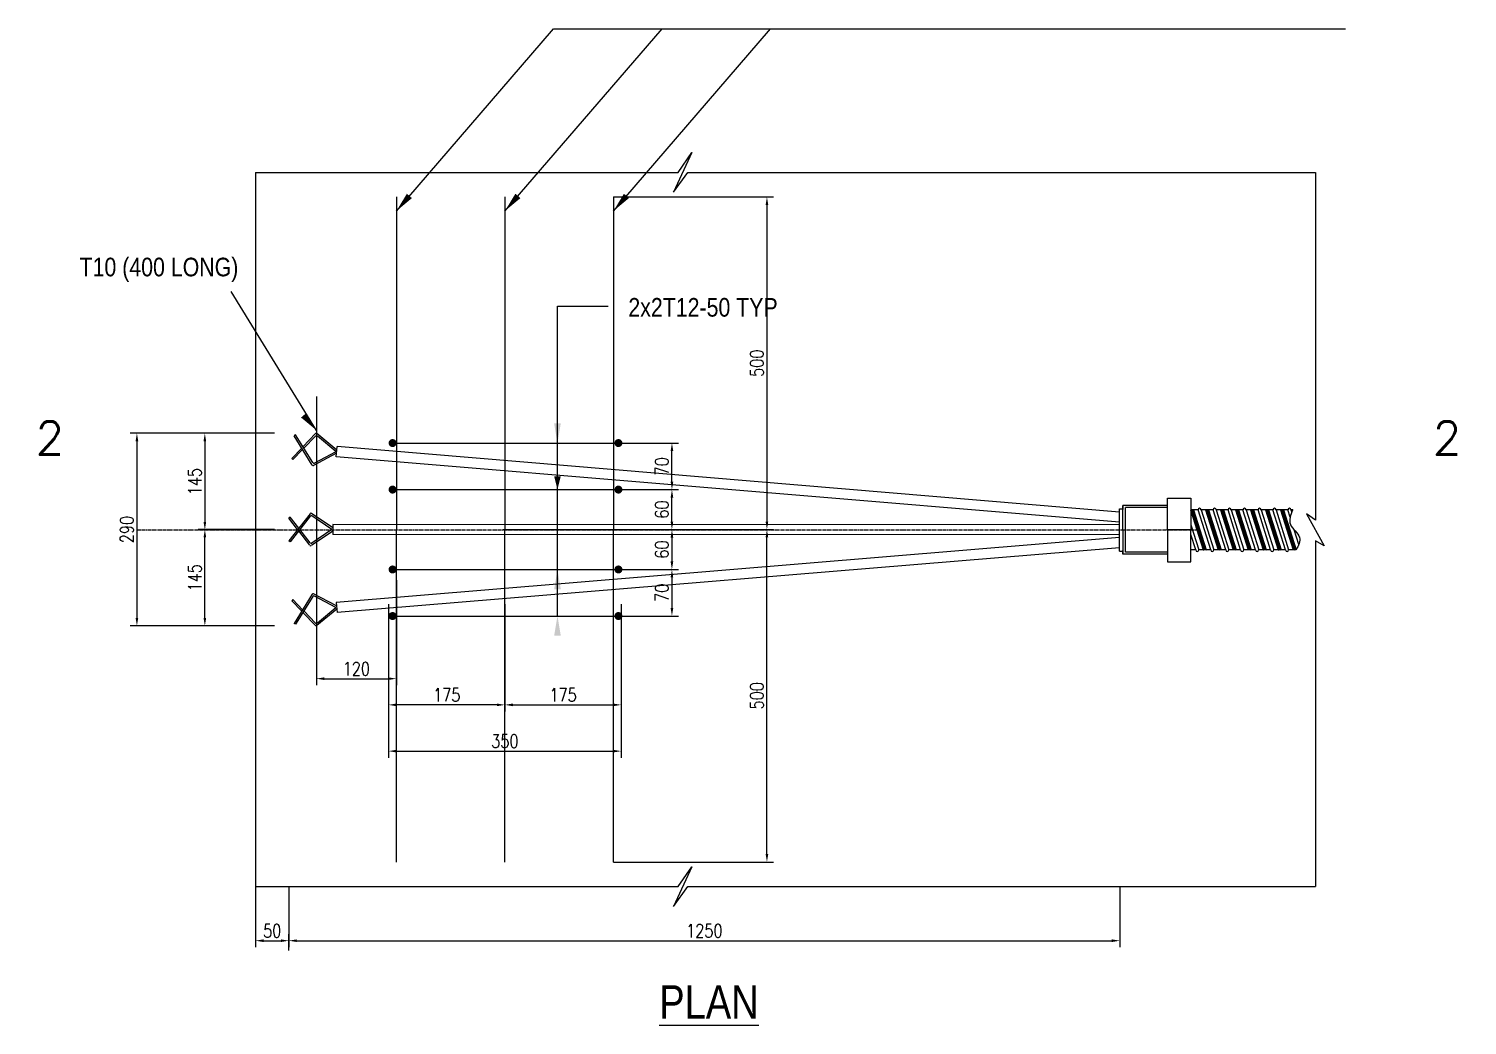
# Model space of a CAD drawing. Header units: millimetres. Extents: x -241424 to 696054, y -125618 to 93710.
# Drawn here: x 621927 to 624091, y -29983 to -28484 of the extents above; entities that cross this region are included whole.
import ezdxf
from ezdxf.enums import TextEntityAlignment as Align

# ---------------------------------------------------------------- set-up
doc = ezdxf.new("R2010")
doc.units = ezdxf.units.MM
doc.header["$LTSCALE"] = 7
doc.header["$PDMODE"] = 3
doc.linetypes.add('ACAD_ISO02W100', pattern=[15, 12, -3])
doc.linetypes.add('CENTER2', pattern=[1.125, 0.75, -0.125, 0.125, -0.125])
doc.layers.get('0').update_dxf_attribs({"linetype": 'CONTINUOUS'})
doc.layers.get('Defpoints').update_dxf_attribs({"color": 6, "linetype": 'CONTINUOUS'})
for name, color, linetype in [('HATCH', 8, 'CONTINUOUS'), ('Layer1', 3, 'CONTINUOUS'), ('Layer3', 8, 'ACAD_ISO02W100'), ('PROFILE', 2, 'CONTINUOUS'), ('t10', 3, 'CONTINUOUS'), ('TITLE', 7, 'CONTINUOUS')]:
    doc.layers.add(name, color=color, linetype=linetype)
doc.styles.add('CENT', font='')
doc.styles.add('DIMENSION', font='SIMPLEX.shx', dxfattribs={"width": 0.8})
doc.styles.add('ROMANS', font='ROMANS.shx', dxfattribs={"width": 0.75})
doc.styles.get('CENT').set_extended_font_data('VNI-Helve-Condense')
doc.dimstyles.new('Copy(2) of dim', dxfattribs={"dimscale": 10, "dimtxt": 2, "dimasz": 3.5, "dimexe": 2, "dimexo": 0, "dimgap": 1, "dimtad": 1, "dimdec": 0, "dimzin": 0, "dimdsep": 46, "dimtxsty": 'DIMENSION', "dimcen": 0, "dimclrd": 8, "dimclre": 8, "dimclrt": 256, "dimadec": 0, "dimazin": 0, "dimtfac": 1, "dimtdec": 0, "dimtix": 1, "dimtmove": 2, "dimatfit": 3, "dimldrblk": 'OBLIQUE', "dimfxl": 1, "dimtolj": 1, "dimtzin": 0, "dimarcsym": 0})

# ---------------------------------------------------------------- blocks, each defined once
blk = doc.blocks.new('*D659')
at = {"color": 8, "lineweight": -2, "transparency": 16777216}
for p, q in [((622297, -29092.6), (622182, -29092.6)), ((622192, -29104.6), (622192, -29225.9)), ((622297, -29237.9), (622182, -29237.9))]:
    blk.add_line(p, q, dxfattribs=at)
at = {"color": 8, "transparency": 16777216}
for points in [[(622190, -29104.6), (622194, -29104.6), (622192, -29092.6)], [(622190, -29225.9), (622194, -29225.9), (622192, -29237.9)]]:
    blk.add_solid(points, dxfattribs=at)
at = {"layer": 'Defpoints', "color": 0, "transparency": 16777216}
for p in [(622297, -29092.6), (622192, -29237.9), (622297, -29237.9)]:
    blk.add_point(p, dxfattribs=at)
at = {"transparency": 16777216, "insert": (622177, -29165.3), "char_height": 20, "attachment_point": 5, "rotation": 90, "style": 'DIMENSION'}
blk.add_mtext('\\A1;145', dxfattribs=at)
blk = doc.blocks.new('_OBLIQUE')
at = {"color": 0, "linetype": 'ByBlock'}
blk.add_line((-0.5, -0.5), (0.5, 0.5), dxfattribs=at)
blk = doc.blocks.new('*D660')
at = {"color": 8, "lineweight": -2, "transparency": 16777216}
for p, q in [((622297, -29092.6), (622079.8, -29092.6)), ((622089.8, -29104.6), (622089.8, -29370.3)), ((622297, -29382.3), (622079.8, -29382.3))]:
    blk.add_line(p, q, dxfattribs=at)
at = {"color": 8, "transparency": 16777216}
for points in [[(622087.8, -29104.6), (622091.8, -29104.6), (622089.8, -29092.6)], [(622087.8, -29370.3), (622091.8, -29370.3), (622089.8, -29382.3)]]:
    blk.add_solid(points, dxfattribs=at)
at = {"layer": 'Defpoints', "color": 0, "transparency": 16777216}
for p in [(622297, -29092.6), (622089.8, -29382.3), (622297, -29382.3)]:
    blk.add_point(p, dxfattribs=at)
at = {"transparency": 16777216, "insert": (622074.8, -29237.4), "char_height": 20, "attachment_point": 5, "rotation": 90, "style": 'DIMENSION'}
blk.add_mtext('\\A1;290', dxfattribs=at)
blk = doc.blocks.new('*D642')
at = {"color": 8, "lineweight": -2, "transparency": 16777216}
for p, q in [((623568.3, -29774.3), (623568.3, -29865.6)), ((622318.3, -29870.6), (622318.3, -29845.6)), ((622330.3, -29855.6), (623556.3, -29855.6))]:
    blk.add_line(p, q, dxfattribs=at)
at = {"color": 8, "transparency": 16777216}
for points in [[(622330.3, -29853.6), (622330.3, -29857.6), (622318.3, -29855.6)], [(623556.3, -29853.6), (623556.3, -29857.6), (623568.3, -29855.6)]]:
    blk.add_solid(points, dxfattribs=at)
at = {"layer": 'Defpoints', "color": 0, "transparency": 16777216}
for p in [(623568.3, -29774.3), (623568.3, -29855.6), (622318.3, -29870.6)]:
    blk.add_point(p, dxfattribs=at)
at = {"transparency": 16777216, "insert": (622943.3, -29840.6), "char_height": 20, "attachment_point": 5, "style": 'DIMENSION'}
blk.add_mtext('\\A1;1250', dxfattribs=at)
blk = doc.blocks.new('*D643')
at = {"color": 8, "lineweight": -2, "transparency": 16777216}
for p, q in [((622268.3, -29774.3), (622268.3, -29865.6)), ((622318.3, -29774.3), (622318.3, -29865.6)), ((622280.3, -29855.6), (622306.3, -29855.6))]:
    blk.add_line(p, q, dxfattribs=at)
at = {"color": 8, "transparency": 16777216}
for points in [[(622280.3, -29853.6), (622280.3, -29857.6), (622268.3, -29855.6)], [(622306.3, -29853.6), (622306.3, -29857.6), (622318.3, -29855.6)]]:
    blk.add_solid(points, dxfattribs=at)
at = {"layer": 'Defpoints', "color": 0, "transparency": 16777216}
for p in [(622268.3, -29774.3), (622318.3, -29774.3), (622318.3, -29855.6)]:
    blk.add_point(p, dxfattribs=at)
at = {"transparency": 16777216, "insert": (622293.3, -29840.6), "char_height": 20, "attachment_point": 5, "style": 'DIMENSION'}
blk.add_mtext('\\A1;50', dxfattribs=at)
blk = doc.blocks.new('*D648')
at = {"color": 8, "lineweight": -2, "transparency": 16777216}
for p, q in [((622468.3, -29349.8), (622468.3, -29511)), ((622643.3, -29349.8), (622643.3, -29511)), ((622631.3, -29501), (622480.3, -29501))]:
    blk.add_line(p, q, dxfattribs=at)
at = {"color": 8, "transparency": 16777216}
for points in [[(622480.3, -29499), (622480.3, -29503), (622468.3, -29501)], [(622631.3, -29499), (622631.3, -29503), (622643.3, -29501)]]:
    blk.add_solid(points, dxfattribs=at)
at = {"layer": 'Defpoints', "color": 0, "transparency": 16777216}
for p in [(622468.3, -29349.8), (622643.3, -29349.8), (622468.3, -29501)]:
    blk.add_point(p, dxfattribs=at)
at = {"transparency": 16777216, "insert": (622555.8, -29486), "char_height": 20, "attachment_point": 5, "style": 'DIMENSION'}
blk.add_mtext('\\A1;175', dxfattribs=at)
blk = doc.blocks.new('*D649')
at = {"color": 8, "lineweight": -2, "transparency": 16777216}
for p, q in [((622359.8, -29311.2), (622359.8, -29471.6)), ((622480.1, -29313.5), (622480.1, -29471.6)), ((622371.8, -29461.6), (622468.1, -29461.6))]:
    blk.add_line(p, q, dxfattribs=at)
at = {"color": 8, "transparency": 16777216}
for points in [[(622371.8, -29459.6), (622371.8, -29463.6), (622359.8, -29461.6)], [(622468.1, -29459.6), (622468.1, -29463.6), (622480.1, -29461.6)]]:
    blk.add_solid(points, dxfattribs=at)
at = {"layer": 'Defpoints', "color": 0, "transparency": 16777216}
for p in [(622359.8, -29311.2), (622480.1, -29313.5), (622480.1, -29461.6)]:
    blk.add_point(p, dxfattribs=at)
at = {"transparency": 16777216, "insert": (622419.9, -29446.6), "char_height": 20, "attachment_point": 5, "style": 'DIMENSION'}
blk.add_mtext('\\A1;120', dxfattribs=at)
blk = doc.blocks.new('*D650')
at = {"color": 8, "lineweight": -2, "transparency": 16777216}
for p, q in [((622806.6, -29177.3), (622904.6, -29177.3)), ((622894.6, -29225.3), (622894.6, -29189.3)), ((622640.6, -29237.3), (622904.6, -29237.3))]:
    blk.add_line(p, q, dxfattribs=at)
at = {"color": 8, "transparency": 16777216}
for points in [[(622892.6, -29189.3), (622896.6, -29189.3), (622894.6, -29177.3)], [(622892.6, -29225.3), (622896.6, -29225.3), (622894.6, -29237.3)]]:
    blk.add_solid(points, dxfattribs=at)
at = {"layer": 'Defpoints', "color": 0, "transparency": 16777216}
for p in [(622806.6, -29177.3), (622894.6, -29177.3), (622640.6, -29237.3)]:
    blk.add_point(p, dxfattribs=at)
at = {"transparency": 16777216, "insert": (622879.6, -29207.3), "char_height": 20, "attachment_point": 5, "rotation": 90, "style": 'DIMENSION'}
blk.add_mtext('\\A1;60', dxfattribs=at)
blk = doc.blocks.new('*D702')
at = {"color": 8, "lineweight": -2, "transparency": 16777216}
for p, q in [((622814.1, -29107.3), (622904.6, -29107.3)), ((622894.6, -29165.3), (622894.6, -29119.3)), ((622806.6, -29177.3), (622904.6, -29177.3))]:
    blk.add_line(p, q, dxfattribs=at)
at = {"color": 8, "transparency": 16777216}
for points in [[(622892.6, -29119.3), (622896.6, -29119.3), (622894.6, -29107.3)], [(622892.6, -29165.3), (622896.6, -29165.3), (622894.6, -29177.3)]]:
    blk.add_solid(points, dxfattribs=at)
at = {"layer": 'Defpoints', "color": 0, "transparency": 16777216}
for p in [(622814.1, -29107.3), (622894.6, -29107.3), (622806.6, -29177.3)]:
    blk.add_point(p, dxfattribs=at)
at = {"transparency": 16777216, "insert": (622879.6, -29142.3), "char_height": 20, "attachment_point": 5, "rotation": 90, "style": 'DIMENSION'}
blk.add_mtext('\\A1;70', dxfattribs=at)
blk = doc.blocks.new('*D651')
at = {"color": 8, "lineweight": -2, "transparency": 16777216}
for p, q in [((622640.6, -29237.5), (622904.6, -29237.5)), ((622894.6, -29249.5), (622894.6, -29285.4)), ((622806.6, -29297.4), (622904.6, -29297.4))]:
    blk.add_line(p, q, dxfattribs=at)
at = {"color": 8, "transparency": 16777216}
for points in [[(622892.6, -29249.5), (622896.6, -29249.5), (622894.6, -29237.5)], [(622892.6, -29285.4), (622896.6, -29285.4), (622894.6, -29297.4)]]:
    blk.add_solid(points, dxfattribs=at)
at = {"layer": 'Defpoints', "color": 0, "transparency": 16777216}
for p in [(622640.6, -29237.5), (622806.6, -29297.4), (622894.6, -29297.4)]:
    blk.add_point(p, dxfattribs=at)
at = {"transparency": 16777216, "insert": (622879.6, -29267.5), "char_height": 20, "attachment_point": 5, "rotation": 90, "style": 'DIMENSION'}
blk.add_mtext('\\A1;60', dxfattribs=at)
blk = doc.blocks.new('*D703')
at = {"color": 8, "lineweight": -2, "transparency": 16777216}
for p, q in [((622806.6, -29297.4), (622904.6, -29297.4)), ((622894.6, -29309.4), (622894.6, -29355.4)), ((622814.1, -29367.4), (622904.6, -29367.4))]:
    blk.add_line(p, q, dxfattribs=at)
at = {"color": 8, "transparency": 16777216}
for points in [[(622892.6, -29309.4), (622896.6, -29309.4), (622894.6, -29297.4)], [(622892.6, -29355.4), (622896.6, -29355.4), (622894.6, -29367.4)]]:
    blk.add_solid(points, dxfattribs=at)
at = {"layer": 'Defpoints', "color": 0, "transparency": 16777216}
for p in [(622806.6, -29297.4), (622814.1, -29367.4), (622894.6, -29367.4)]:
    blk.add_point(p, dxfattribs=at)
at = {"transparency": 16777216, "insert": (622879.6, -29332.4), "char_height": 20, "attachment_point": 5, "rotation": 90, "style": 'DIMENSION'}
blk.add_mtext('\\A1;70', dxfattribs=at)
blk = doc.blocks.new('*D652')
at = {"color": 8, "lineweight": -2, "transparency": 16777216}
for p, q in [((622643.3, -29349.8), (622643.3, -29511)), ((622818.3, -29349.8), (622818.3, -29511)), ((622655.3, -29501), (622806.3, -29501))]:
    blk.add_line(p, q, dxfattribs=at)
at = {"color": 8, "transparency": 16777216}
for points in [[(622655.3, -29499), (622655.3, -29503), (622643.3, -29501)], [(622806.3, -29499), (622806.3, -29503), (622818.3, -29501)]]:
    blk.add_solid(points, dxfattribs=at)
at = {"layer": 'Defpoints', "color": 0, "transparency": 16777216}
for p in [(622643.3, -29349.8), (622818.3, -29349.8), (622818.3, -29501)]:
    blk.add_point(p, dxfattribs=at)
at = {"transparency": 16777216, "insert": (622730.8, -29486), "char_height": 20, "attachment_point": 5, "style": 'DIMENSION'}
blk.add_mtext('\\A1;175', dxfattribs=at)
blk = doc.blocks.new('*D653')
at = {"color": 8, "lineweight": -2, "transparency": 16777216}
for p, q in [((622468.3, -29349.8), (622468.3, -29580.6)), ((622818.3, -29349.8), (622818.3, -29580.6)), ((622480.3, -29570.6), (622806.3, -29570.6))]:
    blk.add_line(p, q, dxfattribs=at)
at = {"color": 8, "transparency": 16777216}
for points in [[(622480.3, -29568.6), (622480.3, -29572.6), (622468.3, -29570.6)], [(622806.3, -29568.6), (622806.3, -29572.6), (622818.3, -29570.6)]]:
    blk.add_solid(points, dxfattribs=at)
at = {"layer": 'Defpoints', "color": 0, "transparency": 16777216}
for p in [(622468.3, -29349.8), (622818.3, -29349.8), (622818.3, -29570.6)]:
    blk.add_point(p, dxfattribs=at)
at = {"transparency": 16777216, "insert": (622643.3, -29555.6), "char_height": 20, "attachment_point": 5, "style": 'DIMENSION'}
blk.add_mtext('\\A1;350', dxfattribs=at)
blk = doc.blocks.new('*D637')
at = {"color": 8, "lineweight": -2, "transparency": 16777216}
for p, q in [((622806.6, -28737.3), (623047.5, -28737.3)), ((623037.5, -28749.3), (623037.5, -29225.3)), ((622806.6, -29237.3), (623047.5, -29237.3))]:
    blk.add_line(p, q, dxfattribs=at)
at = {"color": 8, "transparency": 16777216}
for points in [[(623035.5, -28749.3), (623039.5, -28749.3), (623037.5, -28737.3)], [(623035.5, -29225.3), (623039.5, -29225.3), (623037.5, -29237.3)]]:
    blk.add_solid(points, dxfattribs=at)
at = {"layer": 'Defpoints', "color": 0, "transparency": 16777216}
for p in [(622806.6, -28737.3), (622806.6, -29237.3), (623037.5, -29237.3)]:
    blk.add_point(p, dxfattribs=at)
at = {"transparency": 16777216, "insert": (623022.5, -28987.3), "char_height": 20, "attachment_point": 5, "rotation": 90, "style": 'DIMENSION'}
blk.add_mtext('\\A1;500', dxfattribs=at)
blk = doc.blocks.new('*D638')
at = {"color": 8, "lineweight": -2, "transparency": 16777216}
for p, q in [((622806.6, -29237.3), (623047.5, -29237.3)), ((623037.5, -29725.3), (623037.5, -29249.3)), ((622806.6, -29737.3), (623047.5, -29737.3))]:
    blk.add_line(p, q, dxfattribs=at)
at = {"color": 8, "transparency": 16777216}
for points in [[(623035.5, -29249.3), (623039.5, -29249.3), (623037.5, -29237.3)], [(623035.5, -29725.3), (623039.5, -29725.3), (623037.5, -29737.3)]]:
    blk.add_solid(points, dxfattribs=at)
at = {"layer": 'Defpoints', "color": 0, "transparency": 16777216}
for p in [(622806.6, -29237.3), (623037.5, -29237.3), (622806.6, -29737.3)]:
    blk.add_point(p, dxfattribs=at)
at = {"transparency": 16777216, "insert": (623022.5, -29487.3), "char_height": 20, "attachment_point": 5, "rotation": 90, "style": 'DIMENSION'}
blk.add_mtext('\\A1;500', dxfattribs=at)
blk = doc.blocks.new('*D640')
at = {"color": 8, "lineweight": -2, "transparency": 16777216}
for p, q in [((622297, -29237.3), (622182, -29237.3)), ((622192, -29370.3), (622192, -29249.3)), ((622297, -29382.3), (622182, -29382.3))]:
    blk.add_line(p, q, dxfattribs=at)
at = {"color": 8, "transparency": 16777216}
for points in [[(622190, -29249.3), (622194, -29249.3), (622192, -29237.3)], [(622190, -29370.3), (622194, -29370.3), (622192, -29382.3)]]:
    blk.add_solid(points, dxfattribs=at)
at = {"layer": 'Defpoints', "color": 0, "transparency": 16777216}
for p in [(622192, -29237.3), (622297, -29237.3), (622297, -29382.3)]:
    blk.add_point(p, dxfattribs=at)
at = {"transparency": 16777216, "insert": (622177, -29309.8), "char_height": 20, "attachment_point": 5, "rotation": 90, "style": 'DIMENSION'}
blk.add_mtext('\\A1;145', dxfattribs=at)

msp = doc.modelspace()

# ---------------------------------------------------------------- hatches: boundary and pattern name
at = {"layer": 'Layer1'}
h = msp.add_hatch(dxfattribs=at)
h.set_pattern_fill('ANSI31', color=256, scale=8.666667, angle=120, style=0)
h.set_pattern_definition([(165, (624050.2505, -26180.3819), (-0.2803873, -1.04641965), [])])
h.paths.add_polyline_path([(623674.9, -29207.7), (623679.2, -29207.7), (623698.2, -29268.1), (623693.9, -29268.1)])
h = msp.add_hatch(dxfattribs=at)
h.set_pattern_fill('ANSI31', color=256, scale=8.666667, angle=120, style=0)
h.set_pattern_definition([(165, (624027.7171, -26180.3819), (-0.2803873, -1.04641965), [])])
h.paths.add_polyline_path([(623697.4, -29207.7), (623701.8, -29207.7), (623720.8, -29268.1), (623716.4, -29268.1)])
h = msp.add_hatch(dxfattribs=at)
h.set_pattern_fill('ANSI31', color=256, scale=8.666667, angle=120, style=0)
h.set_pattern_definition([(165, (624005.1838, -26180.3819), (-0.2803873, -1.04641965), [])])
h.paths.add_polyline_path([(623720, -29207.7), (623724.3, -29207.7), (623743.3, -29268.1), (623739, -29268.1)])
h = msp.add_hatch(dxfattribs=at)
h.set_pattern_fill('ANSI31', color=256, scale=8.666667, angle=120, style=0)
h.set_pattern_definition([(165, (623982.6505, -26180.3819), (-0.2803873, -1.04641965), [])])
h.paths.add_polyline_path([(623742.5, -29207.7), (623746.8, -29207.7), (623765.8, -29268.1), (623761.5, -29268.1)])
h = msp.add_hatch(dxfattribs=at)
h.set_pattern_fill('ANSI31', color=256, scale=8.666667, angle=120, style=0)
h.set_pattern_definition([(165, (623960.1171, -26180.3819), (-0.2803873, -1.04641965), [])])
h.paths.add_polyline_path([(623765, -29207.7), (623769.4, -29207.7), (623788.4, -29268.1), (623784, -29268.1)])
h = msp.add_hatch(dxfattribs=at)
h.set_pattern_fill('ANSI31', color=256, scale=8.666667, angle=120, style=0)
h.set_pattern_definition([(165, (623937.5838, -26180.3819), (-0.2803873, -1.04641965), [])])
h.paths.add_polyline_path([(623787.6, -29207.7), (623791.9, -29207.7), (623810.9, -29268.1), (623806.6, -29268.1)])
h = msp.add_hatch(dxfattribs=at)
h.set_pattern_fill('ANSI31', color=256, scale=8.666667, angle=120, style=0)
h.set_pattern_definition([(165, (623915.0505, -26180.3819), (-0.2803873, -1.04641965), [])])
h.paths.add_polyline_path([(623810.1, -29207.7), (623814.4, -29207.7), (623833.4, -29268.1), (623829.1, -29268.1)])

# ---------------------------------------------------------------- linework, layer by layer
at = {"color": 1}
for p, q in [((622480.1, -28758.4), (622716.4, -28484.3)), ((622643.3, -28758.4), (622879.7, -28484.3)), ((622716.4, -28484.3), (623907.9, -28484.3)), ((622806.6, -28758.4), (623042.9, -28484.3)), ((623862.5, -28700.3), (623862.5, -29223.4)), ((622360.1, -29088.3), (622231.6, -28879.3)), ((622722.4, -28901.4), (622798.5, -28901.4)), ((622722.4, -29367.1), (622722.4, -28901.4)), ((623862.5, -29223.4), (623848.9, -29213.9)), ((623848.9, -29213.9), (623875.9, -29261.8)), ((623862.5, -29254.2), (623862.5, -29774.3)), ((623875.9, -29261.8), (623862.5, -29254.2))]:
    msp.add_line(p, q, dxfattribs=at)
for p, q in [((622924.6, -28670.4), (622897.1, -28730.1)), ((622903.9, -28700.3), (622924.6, -28670.4)), ((622268.3, -28700.3), (622903.9, -28700.3)), ((622268.3, -28700.3), (622268.3, -29774.3)), ((622897.1, -28730.1), (622918.3, -28700.3)), ((622918.3, -28700.3), (623862.5, -28700.3)), ((622924.6, -29744.4), (622897.1, -29804.1)), ((622903.9, -29774.3), (622924.6, -29744.4)), ((622268.3, -29774.3), (622903.9, -29774.3)), ((622897.1, -29804.1), (622918.3, -29774.3)), ((622918.3, -29774.3), (623862.5, -29774.3))]:
    msp.add_line(p, q)
for points in [[(622495.9, -28732.4), (622503.5, -28739), (622480.1, -28758.4)], [(622659.1, -28732.4), (622666.7, -28739), (622643.3, -28758.4)], [(622822.4, -28732.4), (622829.9, -28739), (622806.6, -28758.4)], [(622344.3, -29062.4), (622336.7, -29068.9), (622360.1, -29088.3)], [(622717.4, -29077.6), (622727.4, -29077.6), (622722.4, -29107.6)], [(622717.4, -29157.3), (622727.4, -29157.3), (622722.4, -29177.3)], [(622717.4, -29327.4), (622727.4, -29327.4), (622722.4, -29297.4)], [(622717.4, -29397.1), (622727.4, -29397.1), (622722.4, -29367.1)]]:
    msp.add_solid(points, dxfattribs=at)
at = {"layer": 'HATCH', "const_width": 6}
for points in [[(622471.4, -29107.3, -1), (622477.4, -29107.3, -1)], [(622817.1, -29107.3, 1), (622811.1, -29107.3, 1)], [(622471.4, -29177.3, -1), (622477.4, -29177.3, -1)], [(622817.1, -29177.3, 1), (622811.1, -29177.3, 1)], [(622471.4, -29297.4, 1), (622477.4, -29297.4, 1)], [(622817.1, -29297.4, -1), (622811.1, -29297.4, -1)], [(622471.4, -29367.4, 1), (622477.4, -29367.4, 1)], [(622817.1, -29367.4, -1), (622811.1, -29367.4, -1)]]:
    msp.add_lwpolyline(points, format="xyb", close=True, dxfattribs=at)
at = {"layer": 'HATCH'}
for points in [[(621957.1, -29138.3, 0, 60, 0), (621957.1, -29189.4, 0, 0, 0), (621957.1, -29237.3, 0, 0, 0), (622000.3, -29237.3, 0, 0, 0)], [(624060.9, -29138.3, 0, 60, 0), (624060.9, -29189.4, 0, 0, 0), (624060.9, -29237.3, 0, 0, 0), (623869.5, -29237.3, 0, 0, 0)]]:
    msp.add_lwpolyline(points, format="xyseb", dxfattribs=at)
at = {"layer": 'Layer1'}
for p, q in [((622328.3, -29095.1), (622326.2, -29096.4)), ((622353.6, -29140.4), (622326.2, -29096.4)), ((622354.3, -29136.7), (622328.3, -29095.1)), ((622358.6, -29093.1), (622339.5, -29113)), ((622358.4, -29096.8), (622340.8, -29115.1)), ((622390.4, -29118), (622360.6, -29093)), ((622388.8, -29119.9), (622361.2, -29096.7)), ((622337.7, -29114.8), (622322.7, -29130.4)), ((622339.1, -29117), (622324.5, -29132.2)), ((622389.9, -29122.6), (622355.6, -29140.9)), ((622388.8, -29120.4), (622356.9, -29137.4)), ((622389.4, -29127.9), (622391, -29112.7)), ((623567.9, -29211), (622391, -29112.7)), ((623567.9, -29211), (622391, -29112.7)), ((622324.5, -29132.2), (622322.7, -29130.4)), ((623567.9, -29226.3), (622389.4, -29127.9)), ((623567.9, -29226.3), (622389.4, -29127.9)), ((623567.9, -29269.7), (623567.9, -29206.2)), ((623567.9, -29206.2), (623572.9, -29206.2)), ((623640.1, -29201.4), (623572.9, -29201.4)), ((623572.9, -29237.9), (623572.9, -29201.4)), ((623572.9, -29201.4), (623572.9, -29204.4)), ((623572.9, -29204.4), (623572.9, -29207.2)), ((623674.9, -29207.7), (623693.9, -29268.1)), ((623686, -29207.7), (623675.2, -29207.7)), ((623679.2, -29207.7), (623698.2, -29268.1)), ((623705, -29268.1), (623686, -29207.7)), ((623708.6, -29207.7), (623690.6, -29207.7)), ((623708.6, -29207.7), (623690.6, -29207.7)), ((623690.6, -29207.7), (623709.6, -29268.1)), ((623697.4, -29207.7), (623716.4, -29268.1)), ((623701.8, -29207.7), (623720.8, -29268.1)), ((623727.6, -29268.1), (623708.6, -29207.7)), ((623731.1, -29207.7), (623713.2, -29207.7)), ((623713.2, -29207.7), (623732.2, -29268.1)), ((623720, -29207.7), (623739, -29268.1)), ((623724.3, -29207.7), (623743.3, -29268.1)), ((623750.1, -29268.1), (623731.1, -29207.7)), ((623753.6, -29207.7), (623735.7, -29207.7)), ((623735.7, -29207.7), (623754.7, -29268.1)), ((623742.5, -29207.7), (623761.5, -29268.1)), ((623746.8, -29207.7), (623765.8, -29268.1)), ((623772.6, -29268.1), (623753.6, -29207.7)), ((623776.2, -29207.7), (623758.2, -29207.7)), ((623758.2, -29207.7), (623777.2, -29268.1)), ((623765, -29207.7), (623784, -29268.1)), ((623769.4, -29207.7), (623788.4, -29268.1)), ((623795.2, -29268.1), (623776.2, -29207.7)), ((623798.7, -29207.7), (623780.8, -29207.7)), ((623780.8, -29207.7), (623799.8, -29268.1)), ((623787.6, -29207.7), (623806.6, -29268.1)), ((623791.9, -29207.7), (623810.9, -29268.1)), ((623817.7, -29268.1), (623798.7, -29207.7)), ((623821.2, -29207.7), (623803.3, -29207.7)), ((623803.3, -29207.7), (623822.3, -29268.1)), ((623810.1, -29207.7), (623829.1, -29268.1)), ((623814.4, -29207.7), (623833.4, -29268.1)), ((623824.7, -29218.6), (623821.2, -29207.7)), ((623828.4, -29207.7), (623825.8, -29207.7)), ((623825.8, -29207.7), (623827, -29211.4)), ((622350.2, -29213.5), (622318.3, -29254.4)), ((622320.3, -29218.6), (622318.3, -29220.1)), ((622331.6, -29237.3), (622318.3, -29220.1)), ((622350.4, -29217.2), (622320.3, -29255.9)), ((622333.2, -29235.2), (622320.3, -29218.6)), ((622384.4, -29235), (622352.2, -29213.2)), ((622383, -29237.1), (622353.1, -29216.8)), ((623567.9, -29230.3), (622384.4, -29229.7)), ((623567.9, -29230.3), (622384.4, -29229.7)), ((622384.4, -29229.7), (622384.4, -29244.9)), ((623675.2, -29230.4), (623687.1, -29268.1)), ((622320.3, -29255.9), (622318.3, -29254.4)), ((622350.1, -29261.1), (622333.2, -29239.3)), ((622350.4, -29257.3), (622334.8, -29237.3)), ((622384.4, -29239.6), (622352.2, -29261.4)), ((622383, -29237.5), (622353.1, -29257.8)), ((623567.9, -29245.5), (622384.4, -29244.9)), ((623567.9, -29245.5), (622384.4, -29244.9)), ((623567.9, -29249.5), (622389.4, -29347)), ((623567.9, -29249.5), (622389.4, -29347)), ((623572.9, -29237.9), (623572.9, -29274.4)), ((623682.5, -29268.1), (623675.2, -29244.9)), ((623837.6, -29259.6), (623830.7, -29237.8)), ((623838.6, -29248.4), (623838.8, -29249.1)), ((623567.9, -29264.8), (622391, -29362.1)), ((623567.9, -29264.8), (622391, -29362.1)), ((623567.9, -29269.7), (623572.9, -29269.7)), ((623572.9, -29271.4), (623572.9, -29268.7)), ((623572.9, -29274.4), (623572.9, -29271.4)), ((623640.1, -29274.4), (623572.9, -29274.4)), ((623682.5, -29268.1), (623675.2, -29268.1)), ((623705, -29268.1), (623687.1, -29268.1)), ((623727.6, -29268.1), (623709.6, -29268.1)), ((623727.6, -29268.1), (623709.6, -29268.1)), ((623750.1, -29268.1), (623732.2, -29268.1)), ((623772.6, -29268.1), (623754.7, -29268.1)), ((623795.2, -29268.1), (623777.2, -29268.1)), ((623817.7, -29268.1), (623799.8, -29268.1)), ((623833.4, -29268.1), (623822.3, -29268.1)), ((622353.6, -29334.5), (622326.2, -29378.5)), ((622354.3, -29338.2), (622328.3, -29379.8)), ((622389.9, -29352.3), (622355.6, -29333.9)), ((622388.8, -29354.5), (622356.9, -29337.5)), ((622324.5, -29342.7), (622322.7, -29344.4)), ((622337.7, -29360.1), (622322.7, -29344.4)), ((622339.1, -29357.9), (622324.5, -29342.7)), ((622358.6, -29381.8), (622339.5, -29361.9)), ((622358.4, -29378.1), (622340.8, -29359.7)), ((622390.4, -29356.9), (622360.6, -29381.9)), ((622388.8, -29354.9), (622361.2, -29378.2)), ((622389.4, -29347), (622391, -29362.1)), ((622328.3, -29379.8), (622326.2, -29378.5))]:
    msp.add_line(p, q, dxfattribs=at)
for points in [[(623640.1, -29190), (623675.2, -29190), (623675.2, -29237.9), (623640.1, -29237.9)], [(623640.1, -29285.9), (623675.2, -29285.9), (623675.2, -29237.9), (623640.1, -29237.9)]]:
    msp.add_lwpolyline(points, close=True, dxfattribs=at)
for centre, radius, start, end in [((622359.9, -29098.2), 2, 49.9114, 136.1452), ((622359.7, -29094.1), 1.5, 49.9114, 136.1452), ((622354.9, -29139.6), 1.5, 211.9385, 298.1723), ((622356, -29135.6), 2, 211.9385, 298.1723), ((623688.3, -29207.7), 2.29, 0, 180), ((623710.9, -29207.7), 2.29, 0, 180), ((623733.4, -29207.7), 2.29, 0, 180), ((623755.9, -29207.7), 2.29, 0, 180), ((623778.5, -29207.7), 2.29, 0, 180), ((623801, -29207.7), 2.29, 0, 180), ((623823.5, -29207.7), 2.29, 0, 180), ((622351.4, -29214.4), 1.5, 55.8277, 142.0615), ((622352, -29218.5), 2, 55.8277, 142.0615), ((622351.3, -29260.2), 1.5, 217.8548, 304.0886), ((622352, -29256.1), 2, 217.8548, 304.0886), ((623684.8, -29268.1), 2.29, 180, 0), ((623707.3, -29268.1), 2.29, 180, 0), ((623729.9, -29268.1), 2.29, 180, 0), ((623752.4, -29268.1), 2.29, 180, 0), ((623774.9, -29268.1), 2.29, 180, 0), ((623797.5, -29268.1), 2.29, 180, 0), ((623820, -29268.1), 2.29, 180, 0), ((622354.9, -29335.3), 1.5, 61.8277, 148.0615), ((622356, -29339.2), 2, 61.8277, 148.0615), ((622359.9, -29376.7), 2, 223.8548, 310.0886), ((622359.7, -29380.8), 1.5, 223.8548, 310.0886)]:
    msp.add_arc(centre, radius, start, end, dxfattribs=at)
msp.add_spline([(623828.4, -29207.7), (623824.9, -29229.8), (623838.8, -29249.1), (623833.4, -29268.1)], degree=3, dxfattribs=at)
at = {"layer": 'Layer3'}
for p, q in [((623640.1, -29204.4), (623576.9, -29204.4)), ((623576.9, -29271.4), (623576.9, -29204.4)), ((623640.1, -29271.4), (623576.9, -29271.4))]:
    msp.add_line(p, q, dxfattribs=at)
at = {"layer": 'PROFILE', "color": 6}
for p, q in [((622480.1, -28737.3), (622480.1, -29237.3)), ((622643.3, -28737.3), (622643.3, -29237.3)), ((622806.6, -28737.3), (622806.6, -29237.3)), ((622360.1, -29037.3), (622360.1, -29437.3)), ((622474.4, -29107.3), (622814.1, -29107.3)), ((622474.4, -29177.3), (622814.1, -29177.3)), ((622480.1, -29737.3), (622480.1, -29237.3)), ((622643.3, -29737.3), (622643.3, -29237.3)), ((622806.6, -29737.3), (622806.6, -29237.3)), ((622474.4, -29297.4), (622814.1, -29297.4)), ((622474.4, -29367.4), (622814.1, -29367.4))]:
    msp.add_line(p, q, dxfattribs=at)
at = {"layer": 't10', "color": 8, "linetype": 'CENTER2'}
msp.add_line((622089.8, -29237.9), (623685.4, -29237.9), dxfattribs=at)

# ---------------------------------------------------------------- texts
at = {"style": 'CENT'}
for s, p in [('T10 (400 LONG)', (622242.4, -28842.6)), ('2x2T12-50 TYP', (623053.7, -28903.2))]:
    msp.add_text(s, height=28, dxfattribs=at).set_placement(p, align=Align.MIDDLE_RIGHT)
msp.add_text('%%UPLAN', height=50, dxfattribs=at).set_placement((622875.5, -29972.7))
at = {"layer": 'TITLE', "color": 4, "style": 'ROMANS'}
for p in [(621937.4, -29124.7), (624039.2, -29124.7)]:
    msp.add_text('2', height=50, dxfattribs=at).set_placement(p)

# ---------------------------------------------------------------- dimensions: what is measured, and where the dimension line sits
for base, p1, p2, angle, picture, middle in [((623037.5, -29237.3), (622806.6, -28737.3), (622806.6, -29237.3), 90, '*D637', (623022.5, -28987.3)), ((622089.8, -29382.3), (622297, -29092.6), (622297, -29382.3), 90, '*D660', (622074.8, -29237.4)), ((622192, -29237.9), (622297, -29092.6), (622297, -29237.9), 90, '*D659', (622177, -29165.3)), ((622894.6, -29107.3), (622806.6, -29177.3), (622814.1, -29107.3), 90, '*D702', (622879.6, -29142.3)), ((622894.6, -29177.3), (622640.6, -29237.3), (622806.6, -29177.3), 90, '*D650', (622879.6, -29207.3)), ((622192, -29237.3), (622297, -29382.3), (622297, -29237.3), 90, '*D640', (622177, -29309.8)), ((622894.6, -29297.4), (622640.6, -29237.5), (622806.6, -29297.4), 270, '*D651', (622879.6, -29267.5)), ((623037.5, -29237.3), (622806.6, -29737.3), (622806.6, -29237.3), 270, '*D638', (623022.5, -29487.3)), ((622894.6, -29367.4), (622806.6, -29297.4), (622814.1, -29367.4), 270, '*D703', (622879.6, -29332.4)), ((622480.1, -29461.6), (622359.8, -29311.2), (622480.1, -29313.5), 180, '*D649', (622419.9, -29446.6)), ((622818.3, -29501), (622643.3, -29349.8), (622818.3, -29349.8), 180, '*D652', (622730.8, -29486)), ((623568.3, -29855.6), (622318.3, -29870.6), (623568.3, -29774.3), 180, '*D642', (622943.3, -29840.6))]:
    dim = msp.add_linear_dim(base=base, p1=p1, p2=p2, angle=angle, dimstyle='Copy(2) of dim', override={"dimasz": 1.2, "dimexe": 1, "dimgap": 0.5})
    dim.commit()
    dim.dimension.update_dxf_attribs({"geometry": picture, "text_midpoint": middle})
for base, p1, p2, picture, middle in [((622468.3, -29501), (622643.3, -29349.8), (622468.3, -29349.8), '*D648', (622555.8, -29486)), ((622818.3, -29570.6), (622468.3, -29349.8), (622818.3, -29349.8), '*D653', (622643.3, -29555.6)), ((622318.3, -29855.6), (622268.3, -29774.3), (622318.3, -29774.3), '*D643', (622293.3, -29840.6))]:
    dim = msp.add_linear_dim(base=base, p1=p1, p2=p2, dimstyle='Copy(2) of dim', override={"dimasz": 1.2, "dimexe": 1, "dimgap": 0.5})
    dim.commit()
    dim.dimension.update_dxf_attribs({"geometry": picture, "text_midpoint": middle})

doc.saveas('drawing.dxf')
